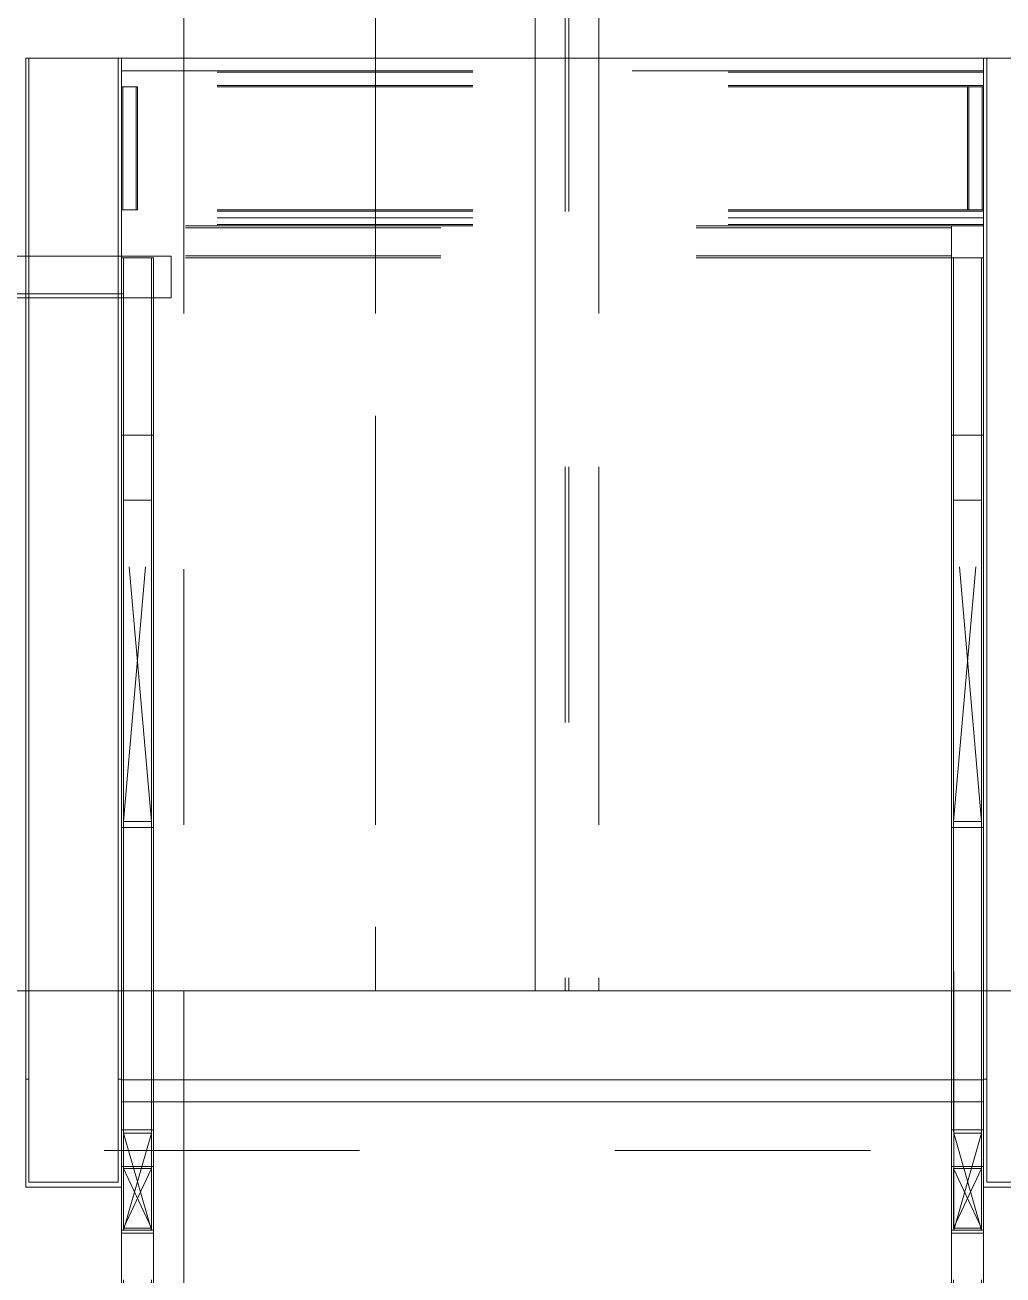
# Model space of a CAD drawing. Header units: millimetres. Extents: x 652937 to 1670132, y 1473552 to 2851037.
# Drawn here: x 663468.4 to 663469.932, y 1524463.037 to 1524464.994 of the extents above; entities that cross this region are included whole.
import ezdxf

# ---------------------------------------------------------------- set-up
doc = ezdxf.new("R2010")
doc.units = ezdxf.units.MM
doc.linetypes.add('XKITLINE00', pattern=[0])
doc.linetypes.add('XKITLINE02', pattern=[4, 2, -2])
doc.layers.add('Part', color=7, linetype='Continuous', lineweight=0)
doc.layers.add('S-GRID', color=7, linetype='Continuous', lineweight=9)

# ---------------------------------------------------------------- blocks, each defined once
blk = doc.blocks.new('*A767423')
at = {"layer": 'S-GRID', "color": 7, "linetype": 'XKITLINE00', "lineweight": 0}
for p, q in [((431.154674, 142.486798), (439.092174, 142.486798)), ((440.679674, 142.486798), (442.267174, 142.486798)), ((443.854674, 142.486798), (451.792174, 142.486798))]:
    blk.add_line(p, q, dxfattribs=at)
blk = doc.blocks.new('*A768424')
at = {"layer": 'Part', "color": 7, "linetype": 'XKITLINE02', "lineweight": 0}
for p, q in [((394.581482, 142.486798), (475.601482, 142.486798)), ((394.581399, 141.236798), (475.601482, 141.236798))]:
    blk.add_line(p, q, dxfattribs=at)
blk = doc.blocks.new('*A769425')
at = {"layer": 'Part', "color": 7, "linetype": 'XKITLINE00', "lineweight": 0}
for p, q in [((395.331558, 142.486798), (437.967743, 142.486798)), ((439.206188, 141.618574), (439.206188, 137.611803))]:
    blk.add_line(p, q, dxfattribs=at)
at = {"layer": 'Part', "color": 7, "linetype": 'XKITLINE02', "lineweight": 0}
for p, q in [((437.967743, 142.486798), (439.206188, 142.486798)), ((439.206097, 133.736798), (439.206097, 142.486798)), ((439.206097, 142.486798), (439.206188, 142.486798)), ((439.206188, 142.486798), (439.206188, 141.618574))]:
    blk.add_line(p, q, dxfattribs=at)
blk = doc.blocks.new('*A785441')
at = {"layer": 'Part', "color": 7, "linetype": 'XKITLINE02', "lineweight": 0}
for p, q in [((445.467669, 149.561797), (445.342661, 149.561797)), ((445.342661, 148.599297), (445.342661, 149.561797)), ((445.342669, 148.599297), (445.342669, 149.561797)), ((445.352662, 148.599297), (445.352662, 149.561797)), ((445.352668, 148.599297), (445.352668, 149.561797)), ((445.457662, 148.599297), (445.457662, 149.561797)), ((445.457668, 149.561797), (445.457668, 148.599297)), ((445.467661, 148.599297), (445.467661, 149.561797)), ((445.467669, 149.561797), (445.467669, 148.599297)), ((445.467669, 148.599297), (445.342661, 148.599297))]:
    blk.add_line(p, q, dxfattribs=at)
blk = doc.blocks.new('*A786442')
at = {"layer": 'Part', "color": 7, "linetype": 'XKITLINE02', "lineweight": 0}
for p, q in [((445.467669, 149.686797), (438.717661, 149.686797)), ((438.717661, 149.561797), (438.717661, 149.686797)), ((445.467668, 149.676797), (438.717662, 149.676797)), ((438.717662, 149.571797), (438.717662, 149.676797)), ((438.717668, 149.676797), (438.717668, 149.571797)), ((438.717669, 149.561797), (438.717669, 149.686797)), ((445.467661, 149.686797), (445.467669, 149.686797)), ((445.467661, 149.561797), (445.467661, 149.686797)), ((445.467662, 149.676797), (445.467662, 149.571797)), ((445.467668, 149.676797), (445.467662, 149.676797)), ((445.467668, 149.571797), (445.467668, 149.676797)), ((445.467669, 149.686797), (445.467669, 149.561797)), ((445.467669, 149.561797), (438.717661, 149.561797)), ((445.467668, 149.571797), (438.717662, 149.571797)), ((445.467669, 149.561797), (445.467661, 149.561797)), ((445.467662, 149.571797), (445.467668, 149.571797))]:
    blk.add_line(p, q, dxfattribs=at)
blk = doc.blocks.new('*A787443')
at = {"layer": 'Part', "color": 7, "linetype": 'XKITLINE02', "lineweight": 0}
for p, q in [((438.842669, 149.561797), (438.717661, 149.561797)), ((438.717661, 148.599297), (438.717661, 149.561797)), ((438.717669, 148.599297), (438.717669, 149.561797)), ((438.727662, 148.599297), (438.727662, 149.561797)), ((438.727668, 148.599297), (438.727668, 149.561797)), ((438.832662, 148.599297), (438.832662, 149.561797)), ((438.832668, 149.561797), (438.832668, 148.599297)), ((438.842661, 148.599297), (438.842661, 149.561797)), ((438.842669, 149.561797), (438.842669, 148.599297)), ((438.842669, 148.599297), (438.717661, 148.599297))]:
    blk.add_line(p, q, dxfattribs=at)
blk = doc.blocks.new('*A793449')
at = {"layer": 'Part', "color": 7, "linetype": 'XKITLINE02', "lineweight": 0}
for p, q in [((441.956187, 142.486798), (441.956187, 174.586798)), ((441.956189, 142.486798), (441.956189, 174.586798)), ((441.956215, 174.586798), (441.956215, 142.486798)), ((442.191189, 174.586798), (442.191189, 142.486798)), ((442.191215, 174.586798), (442.191215, 142.486798)), ((442.221189, 174.586798), (442.221189, 142.486798)), ((442.221215, 174.586798), (442.221215, 142.486798)), ((442.456187, 174.586798), (442.456187, 142.486798)), ((442.456189, 174.586798), (442.456189, 142.486798)), ((442.456215, 174.586798), (442.456215, 142.486798)), ((441.956217, 149.786797), (441.956217, 142.486798)), ((442.456217, 149.786797), (442.456217, 142.486798)), ((442.456217, 142.486798), (441.956187, 142.486798))]:
    blk.add_line(p, q, dxfattribs=at)
at = {"layer": 'Part', "color": 7, "linetype": 'XKITLINE00', "lineweight": 0}
for p, q in [((441.956217, 155.411798), (441.956217, 149.786797)), ((442.456217, 155.411798), (442.456217, 149.786797))]:
    blk.add_line(p, q, dxfattribs=at)
blk = doc.blocks.new('*A801457')
at = {"layer": 'Part', "color": 7, "linetype": 'XKITLINE00', "lineweight": 0}
for p, q in [((439.206097, 158.986798), (439.206097, 149.786797)), ((439.206188, 158.986798), (439.206188, 149.786797)), ((440.706188, 158.986798), (440.706188, 149.786797))]:
    blk.add_line(p, q, dxfattribs=at)
at = {"layer": 'Part', "color": 7, "linetype": 'XKITLINE02', "lineweight": 0}
for p, q in [((440.706097, 158.986798), (440.706097, 142.486798)), ((439.206097, 149.786797), (439.206097, 142.486798)), ((439.206188, 149.786797), (439.206188, 142.486798)), ((440.706188, 149.786797), (440.706188, 142.486798)), ((440.706188, 142.486798), (439.206097, 142.486798))]:
    blk.add_line(p, q, dxfattribs=at)
blk = doc.blocks.new('*A889544')
at = {"layer": 'Part', "color": 7, "linetype": 'XKITLINE02', "lineweight": 0}
for p, q in [((475.101557, 142.486798), (439.206097, 142.486798)), ((439.206097, 142.486798), (439.206097, 133.736798)), ((439.206188, 142.486798), (439.206188, 141.618574))]:
    blk.add_line(p, q, dxfattribs=at)
at = {"layer": 'Part', "color": 7, "linetype": 'XKITLINE00', "lineweight": 0}
blk.add_line((439.206188, 141.618574), (439.206188, 137.611803), dxfattribs=at)
blk = doc.blocks.new('*A941596')
at = {"layer": 'Part', "color": 7, "linetype": 'XKITLINE00', "lineweight": 0}
for p, q in [((437.967645, 149.786797), (437.967675, 149.786797)), ((437.967675, 149.786797), (438.717675, 149.786797)), ((437.967675, 146.83679), (437.967675, 149.786797)), ((437.992675, 146.83679), (437.992675, 149.786797)), ((438.692675, 146.83679), (438.692675, 149.786797)), ((438.717675, 146.83679), (438.717675, 149.786797)), ((437.967676, 146.271676), (437.967675, 146.83679)), ((437.992675, 146.83679), (437.992676, 146.271676)), ((438.692676, 146.271676), (438.692675, 146.83679)), ((437.967679, 145.708792), (437.967676, 146.271676)), ((437.992676, 146.271676), (437.992679, 145.708792)), ((438.692679, 145.708792), (438.692676, 146.271676)), ((438.717676, 146.259713), (438.717677, 146.068234)), ((437.967685, 145.15036), (437.967679, 145.708792)), ((437.992679, 145.708792), (437.992685, 145.15036)), ((438.692685, 145.15036), (438.692679, 145.708792)), ((438.71768, 145.685025), (438.717682, 145.45728)), ((437.967692, 144.598583), (437.967685, 145.15036)), ((437.992685, 145.15036), (437.992692, 144.598583)), ((438.692692, 144.598583), (438.692685, 145.15036)), ((438.717685, 145.115096), (438.717688, 144.874256)), ((437.967702, 144.05564), (437.967692, 144.598583)), ((437.992692, 144.598583), (437.992702, 144.05564)), ((438.692702, 144.05564), (438.692692, 144.598583)), ((438.717693, 144.552265), (438.717697, 144.306798)), ((437.967713, 143.523673), (437.967702, 144.05564)), ((437.992702, 144.05564), (437.992713, 143.523673)), ((438.692713, 143.523673), (438.692702, 144.05564)), ((438.717703, 143.998843), (438.717708, 143.753196)), ((437.967727, 143.004781), (437.967713, 143.523673)), ((437.992713, 143.523673), (437.992727, 143.004781)), ((438.692727, 143.004781), (438.692713, 143.523673)), ((438.717715, 143.457103), (438.717721, 143.21416)), ((437.967742, 142.501012), (437.967727, 143.004781)), ((437.992727, 143.004781), (437.992742, 142.501012)), ((438.692742, 142.501012), (438.692727, 143.004781)), ((438.717729, 142.929268), (438.717737, 142.691168)), ((437.96776, 142.014355), (437.967742, 142.501012)), ((437.992742, 142.501012), (437.99276, 142.014355)), ((438.69276, 142.014355), (438.692742, 142.501012)), ((438.717745, 142.417504), (438.717754, 142.185976)), ((437.967769, 141.795157), (437.96776, 142.014355)), ((437.99276, 142.014355), (437.992769, 141.795155)), ((438.692769, 141.795092), (438.69276, 142.014355)), ((438.717764, 141.923913), (438.717769, 141.79509)), ((437.967769, 141.795157), (437.967769, 140.949005)), ((437.992769, 141.795155), (437.967769, 141.795157)), ((437.992769, 140.989772), (437.992769, 141.795155)), ((438.692769, 140.989717), (438.692769, 141.795092)), ((438.717769, 141.79509), (438.692769, 141.795092)), ((438.717769, 140.948946), (438.717769, 141.79509)), ((437.992769, 140.989772), (438.692769, 140.989717)), ((437.967769, 140.949005), (438.717769, 140.948946))]:
    blk.add_line(p, q, dxfattribs=at)
at = {"layer": 'Part', "color": 7, "linetype": 'XKITLINE02', "lineweight": 0}
for p, q in [((437.967645, 146.836789), (437.967645, 149.786797)), ((437.967675, 149.786797), (437.967645, 149.786797)), ((437.992646, 146.836789), (437.992646, 149.786797)), ((438.692646, 146.836789), (438.692646, 149.786797)), ((438.717645, 149.786797), (438.717645, 146.836789)), ((437.967645, 146.836789), (437.967646, 146.240279)), ((437.992647, 146.271676), (437.992646, 146.836789)), ((438.692646, 146.836789), (438.692647, 146.241849)), ((438.717646, 146.240279), (438.717645, 146.836789)), ((438.717675, 146.83679), (438.717676, 146.259713)), ((437.967646, 146.240279), (437.967649, 145.646124)), ((437.99265, 145.708792), (437.992647, 146.271676)), ((438.692647, 146.241849), (438.692651, 145.649258)), ((438.717649, 145.646124), (438.717646, 146.240279)), ((438.717677, 146.068234), (438.71768, 145.685025)), ((437.992656, 145.15036), (437.99265, 145.708792)), ((437.967649, 145.646124), (437.967655, 145.056668)), ((438.692651, 145.649258), (438.692656, 145.061353)), ((438.717655, 145.056668), (438.717649, 145.646124)), ((438.717682, 145.45728), (438.717685, 145.115096)), ((437.992663, 144.598583), (437.992656, 145.15036)), ((437.967655, 145.056668), (437.967663, 144.474237)), ((438.692656, 145.061353), (438.692664, 144.480455)), ((438.717663, 144.474237), (438.717655, 145.056668)), ((438.717688, 144.874256), (438.717693, 144.552265)), ((437.992674, 143.908856), (437.992663, 144.598583)), ((437.967663, 144.474237), (437.967673, 143.901131)), ((438.692664, 144.480455), (438.692674, 143.908856)), ((438.717673, 143.901131), (438.717663, 144.474237)), ((438.717697, 144.306798), (438.717703, 143.998843)), ((437.967673, 143.901131), (437.967685, 143.33961)), ((437.992687, 143.348813), (437.992674, 143.908856)), ((438.692674, 143.908856), (438.692687, 143.348813)), ((438.717685, 143.33961), (438.717673, 143.901131)), ((438.717708, 143.753196), (438.717715, 143.457103)), ((437.967685, 143.33961), (437.967699, 142.791891)), ((437.992701, 142.802535), (437.992687, 143.348813)), ((438.692687, 143.348813), (438.692701, 142.802535)), ((438.717699, 142.791891), (438.717685, 143.33961)), ((438.717721, 143.21416), (438.717729, 142.929268)), ((437.967699, 142.791891), (437.967716, 142.260135)), ((437.992717, 142.272179), (437.992701, 142.802535)), ((438.692701, 142.802535), (438.692717, 142.272179)), ((438.717716, 142.260135), (438.717699, 142.791891)), ((438.717737, 142.691168), (438.717745, 142.417504)), ((437.992736, 141.759837), (437.992717, 142.272179)), ((438.692717, 142.272179), (438.692736, 141.759837)), ((437.967716, 142.260135), (437.967734, 141.746441)), ((438.717731, 141.83667), (438.717716, 142.260135)), ((438.717754, 142.185976), (438.717764, 141.923913)), ((438.717755, 141.252837), (438.717731, 141.83667)), ((437.967734, 141.746441), (437.967755, 141.252837)), ((437.992756, 141.267531), (437.992736, 141.759837)), ((438.692736, 141.759837), (438.692756, 141.267531)), ((437.967755, 141.252837), (437.967769, 140.949005)), ((437.992769, 140.989772), (437.992756, 141.267531)), ((438.692756, 141.267531), (438.692769, 140.989717)), ((438.717769, 140.948946), (438.717755, 141.252837))]:
    blk.add_line(p, q, dxfattribs=at)
blk = doc.blocks.new('*A942597')
at = {"layer": 'Part', "color": 7, "linetype": 'XKITLINE00', "lineweight": 0}
for p, q in [((445.467645, 149.786797), (445.467675, 149.786797)), ((445.467675, 149.786797), (446.217675, 149.786797)), ((445.467675, 146.83679), (445.467675, 149.786797)), ((445.492675, 146.83679), (445.492675, 149.786797)), ((446.192675, 146.83679), (446.192675, 149.786797)), ((446.217675, 146.83679), (446.217675, 149.786797)), ((445.492675, 146.83679), (445.492676, 146.271676)), ((446.192676, 146.271676), (446.192675, 146.83679)), ((445.467676, 146.259713), (445.467677, 146.068234)), ((445.492676, 146.271676), (445.492679, 145.708792)), ((446.192679, 145.708792), (446.192676, 146.271676)), ((446.217676, 146.259713), (446.217677, 146.068234)), ((445.492679, 145.708792), (445.492685, 145.15036)), ((446.192685, 145.15036), (446.192679, 145.708792)), ((445.46768, 145.685025), (445.467682, 145.45728)), ((446.217679, 145.685025), (446.217682, 145.45728)), ((445.467685, 145.115096), (445.467688, 144.874256)), ((445.492685, 145.15036), (445.492692, 144.598583)), ((446.192692, 144.598583), (446.192685, 145.15036)), ((446.217685, 145.115096), (446.217688, 144.874256)), ((445.467693, 144.552265), (445.467697, 144.306798)), ((445.492692, 144.598583), (445.492702, 144.05564)), ((446.192702, 144.05564), (446.192692, 144.598583)), ((446.217693, 144.552265), (446.217697, 144.306798)), ((445.492702, 144.05564), (445.492713, 143.523673)), ((446.192713, 143.523673), (446.192702, 144.05564)), ((445.467703, 143.998843), (445.467708, 143.753196)), ((446.217703, 143.998843), (446.217708, 143.753196)), ((445.467715, 143.457103), (445.467721, 143.21416)), ((445.492713, 143.523673), (445.492727, 143.004781)), ((446.192727, 143.004781), (446.192713, 143.523673)), ((446.217715, 143.457103), (446.217721, 143.21416)), ((445.492727, 143.004781), (445.492742, 142.501012)), ((446.192742, 142.501012), (446.192727, 143.004781)), ((445.467729, 142.929268), (445.467737, 142.691168)), ((446.217729, 142.929268), (446.217737, 142.691168)), ((445.492742, 142.501012), (445.49276, 142.014355)), ((446.19276, 142.014355), (446.192742, 142.501012)), ((445.467745, 142.417504), (445.467754, 142.185976)), ((446.217745, 142.417504), (446.217754, 142.185976)), ((445.49276, 142.014355), (445.492769, 141.794486)), ((446.192769, 141.794424), (446.19276, 142.014355)), ((445.467764, 141.923913), (445.467769, 141.794489)), ((446.217764, 141.923913), (446.217769, 141.794422)), ((445.467769, 141.794489), (445.467769, 140.948419)), ((445.492769, 141.794486), (445.467769, 141.794489)), ((445.492769, 140.989186), (445.492769, 141.794486)), ((446.192769, 140.989132), (446.192769, 141.794424)), ((446.217769, 141.794422), (446.192769, 141.794424)), ((446.217769, 140.948361), (446.217769, 141.794422)), ((445.492769, 140.989186), (446.192769, 140.989132)), ((445.467769, 140.948419), (446.217769, 140.948361))]:
    blk.add_line(p, q, dxfattribs=at)
at = {"layer": 'Part', "color": 7, "linetype": 'XKITLINE02', "lineweight": 0}
for p, q in [((445.467645, 149.786797), (445.467645, 146.836789)), ((445.467675, 149.786797), (445.467645, 149.786797)), ((445.492646, 146.836789), (445.492646, 149.786797)), ((446.192646, 146.836789), (446.192646, 149.786797)), ((446.217645, 149.786797), (446.217645, 146.836789)), ((445.467645, 146.836789), (445.467646, 146.240279)), ((445.467676, 146.271676), (445.467675, 146.83679)), ((445.492647, 146.271676), (445.492646, 146.836789)), ((446.192646, 146.836789), (446.192647, 146.241849)), ((446.217646, 146.240279), (446.217645, 146.836789)), ((446.217675, 146.83679), (446.217676, 146.259713)), ((445.467646, 146.240279), (445.467649, 145.646124)), ((445.467676, 146.271676), (445.467676, 146.259713)), ((445.49265, 145.708792), (445.492647, 146.271676)), ((446.192647, 146.241849), (446.192651, 145.649258)), ((446.217649, 145.646124), (446.217646, 146.240279)), ((445.467677, 146.068234), (445.467679, 145.708792)), ((446.217677, 146.068234), (446.217679, 145.685025)), ((445.467679, 145.708792), (445.46768, 145.685025)), ((445.492656, 145.15036), (445.49265, 145.708792)), ((445.467649, 145.646124), (445.467655, 145.056668)), ((446.192651, 145.649258), (446.192656, 145.061353)), ((446.217655, 145.056668), (446.217649, 145.646124)), ((445.467682, 145.45728), (445.467685, 145.15036)), ((446.217682, 145.45728), (446.217685, 145.115096)), ((445.467685, 145.15036), (445.467685, 145.115096)), ((445.492663, 144.598583), (445.492656, 145.15036)), ((445.467655, 145.056668), (445.467663, 144.474237)), ((446.192656, 145.061353), (446.192664, 144.480455)), ((446.217663, 144.474237), (446.217655, 145.056668)), ((445.467688, 144.874256), (445.467692, 144.598583)), ((446.217688, 144.874256), (446.217693, 144.552265)), ((445.467692, 144.598583), (445.467693, 144.552265)), ((445.492674, 143.908856), (445.492663, 144.598583)), ((445.467663, 144.474237), (445.467673, 143.901131)), ((446.192664, 144.480455), (446.192674, 143.908856)), ((446.217673, 143.901131), (446.217663, 144.474237)), ((445.467697, 144.306798), (445.467702, 144.05564)), ((446.217697, 144.306798), (446.217703, 143.998843)), ((445.467702, 144.05564), (445.467703, 143.998843)), ((445.467673, 143.901131), (445.467685, 143.33961)), ((445.492687, 143.348813), (445.492674, 143.908856)), ((446.192674, 143.908856), (446.192687, 143.348813)), ((446.217685, 143.33961), (446.217673, 143.901131)), ((445.467708, 143.753196), (445.467713, 143.523673)), ((446.217708, 143.753196), (446.217715, 143.457103)), ((445.467713, 143.523673), (445.467715, 143.457103)), ((445.467685, 143.33961), (445.467699, 142.791891)), ((445.492701, 142.802535), (445.492687, 143.348813)), ((446.192687, 143.348813), (446.192701, 142.802535)), ((446.217699, 142.791891), (446.217685, 143.33961)), ((445.467721, 143.21416), (445.467727, 143.004781)), ((446.217721, 143.21416), (446.217729, 142.929268)), ((445.467727, 143.004781), (445.467729, 142.929268)), ((445.467699, 142.791891), (445.467716, 142.260135)), ((445.492717, 142.272179), (445.492701, 142.802535)), ((446.192701, 142.802535), (446.192717, 142.272179)), ((446.217716, 142.260135), (446.217699, 142.791891)), ((445.467737, 142.691168), (445.467742, 142.501012)), ((446.217737, 142.691168), (446.217745, 142.417504)), ((445.467742, 142.501012), (445.467745, 142.417504)), ((445.492736, 141.759837), (445.492717, 142.272179)), ((446.192717, 142.272179), (446.192736, 141.759837)), ((445.467716, 142.260135), (445.467734, 141.746441)), ((445.467754, 142.185976), (445.46776, 142.014355)), ((446.217731, 141.83667), (446.217716, 142.260135)), ((446.217754, 142.185976), (446.217764, 141.923913)), ((445.46776, 142.014355), (445.467764, 141.923913)), ((446.217755, 141.252837), (446.217731, 141.83667)), ((445.467734, 141.746441), (445.467755, 141.252837)), ((445.492756, 141.267531), (445.492736, 141.759837)), ((446.192736, 141.759837), (446.192756, 141.267531)), ((445.467755, 141.252837), (445.467769, 140.948419)), ((445.492769, 140.989186), (445.492756, 141.267531)), ((446.192756, 141.267531), (446.192769, 140.989132)), ((446.217769, 140.948361), (446.217755, 141.252837))]:
    blk.add_line(p, q, dxfattribs=at)
blk = doc.blocks.new('*A943598')
at = {"layer": 'Part', "color": 7, "linetype": 'XKITLINE00', "lineweight": 0}
for p, q in [((445.467675, 149.786797), (438.717652, 149.786797)), ((438.717675, 146.836809), (438.717675, 149.786797)), ((445.467652, 149.786797), (445.467675, 149.786797)), ((445.467675, 149.786797), (445.467675, 146.836809)), ((438.717676, 146.259713), (438.717675, 146.836809)), ((445.467675, 146.836809), (445.467676, 146.259713)), ((438.717677, 146.068234), (438.71768, 145.685025)), ((445.467677, 146.068234), (445.46768, 145.685025)), ((438.717682, 145.45728), (438.717685, 145.115096)), ((445.467682, 145.45728), (445.467685, 145.115096)), ((438.717688, 144.874256), (438.717693, 144.552265)), ((445.467688, 144.874256), (445.467693, 144.552265)), ((438.717697, 144.306798), (438.717703, 143.998843)), ((445.467697, 144.306798), (445.467703, 143.998843)), ((438.717708, 143.753196), (438.717715, 143.457103)), ((445.467708, 143.753196), (445.467715, 143.457103)), ((438.717721, 143.21416), (438.717729, 142.929268)), ((445.467721, 143.21416), (445.467729, 142.929268)), ((438.717737, 142.691168), (438.717745, 142.417504)), ((445.467737, 142.691168), (445.467745, 142.417504)), ((438.717754, 142.185976), (438.717764, 141.923913)), ((445.467754, 142.185976), (445.467764, 141.923913)), ((438.717769, 141.790204), (445.467769, 141.789633)), ((438.717769, 141.618616), (438.717769, 141.790204)), ((445.467769, 141.618045), (445.467769, 141.789633)), ((445.467769, 141.618045), (438.717769, 141.618616))]:
    blk.add_line(p, q, dxfattribs=at)
at = {"layer": 'Part', "color": 7, "linetype": 'XKITLINE02', "lineweight": 0}
for p, q in [((438.717652, 148.536797), (438.717652, 149.786797)), ((445.467652, 148.536797), (445.467652, 149.786797)), ((438.717658, 148.536797), (438.717658, 149.686797)), ((438.717658, 149.686797), (438.717669, 149.686797)), ((438.717658, 149.686797), (445.467669, 149.686797)), ((438.717669, 149.686797), (438.717669, 146.83681)), ((445.467658, 148.536797), (445.467658, 149.686797)), ((445.467669, 149.686797), (445.467669, 146.83681)), ((445.467658, 148.536797), (438.717652, 148.536797)), ((445.467652, 148.536797), (445.467658, 148.536797)), ((438.717669, 146.83681), (438.71767, 146.24164)), ((445.46767, 146.271676), (445.467669, 146.83681)), ((438.71767, 146.24164), (438.717674, 145.649019)), ((438.717676, 146.259713), (438.717677, 146.068234)), ((445.467673, 145.708792), (445.46767, 146.271676)), ((445.467676, 146.259713), (445.467676, 146.24818)), ((445.467676, 146.24818), (445.467677, 146.068234)), ((445.467679, 145.15036), (445.467673, 145.708792)), ((438.717674, 145.649019), (438.71768, 145.061485)), ((438.71768, 145.685025), (438.717682, 145.45728)), ((445.46768, 145.685025), (445.46768, 145.662072)), ((445.46768, 145.662072), (445.467682, 145.45728)), ((438.717685, 145.115096), (438.717688, 144.874256)), ((445.467686, 144.598583), (445.467679, 145.15036)), ((445.467685, 145.115096), (445.467685, 145.080994)), ((438.71768, 145.061485), (438.717688, 144.481553)), ((445.467685, 145.080994), (445.467688, 144.874256)), ((438.717693, 144.552265), (438.717697, 144.306798)), ((445.467698, 143.911706), (445.467686, 144.598583)), ((445.467693, 144.552265), (445.467694, 144.507434)), ((438.717688, 144.481553), (438.717698, 143.911706)), ((445.467694, 144.507434), (445.467697, 144.306798)), ((438.717703, 143.998843), (438.717708, 143.753196)), ((445.467703, 143.998843), (445.467704, 143.94385)), ((445.467704, 143.94385), (445.467708, 143.753196)), ((438.717698, 143.911706), (438.717711, 143.354385)), ((445.467711, 143.354385), (445.467698, 143.911706)), ((438.717715, 143.457103), (438.717721, 143.21416)), ((445.467715, 143.457103), (445.467716, 143.392653)), ((438.717711, 143.354385), (438.717726, 142.811976)), ((445.467726, 142.811976), (445.467711, 143.354385)), ((445.467716, 143.392653), (445.467721, 143.21416)), ((438.717729, 142.929268), (438.717737, 142.691168)), ((445.467729, 142.929268), (445.467731, 142.856205)), ((445.467731, 142.856205), (445.467737, 142.691168)), ((438.717726, 142.811976), (438.717743, 142.286802)), ((445.467743, 142.286802), (445.467726, 142.811976)), ((438.717745, 142.417504), (438.717754, 142.185976)), ((445.467745, 142.417504), (445.467748, 142.336802)), ((438.717743, 142.286802), (438.717762, 141.781113)), ((445.467762, 141.781113), (445.467743, 142.286802)), ((445.467748, 142.336802), (445.467754, 142.185976)), ((438.717764, 141.923913), (438.717767, 141.83667)), ((445.467764, 141.923913), (445.467769, 141.794489)), ((438.717762, 141.781113), (438.717769, 141.618616)), ((438.717769, 141.79509), (438.717767, 141.83667)), ((438.717769, 141.79509), (438.717769, 141.790204)), ((445.467769, 141.618045), (445.467762, 141.781113)), ((445.467769, 141.794489), (445.467769, 141.789633))]:
    blk.add_line(p, q, dxfattribs=at)
blk = doc.blocks.new('*A953608')
at = {"layer": 'Part', "color": 7, "linetype": 'XKITLINE02', "lineweight": 0}
for p, q in [((445.467661, 146.836801), (445.217661, 146.836801)), ((445.217661, 146.836801), (445.217661, 143.76488)), ((445.217662, 146.257558), (445.217661, 146.836801)), ((445.467661, 146.836801), (445.467661, 143.76488)), ((445.467661, 146.836801), (445.467663, 146.24818)), ((445.233661, 143.812091), (445.451661, 146.327673)), ((445.451661, 143.812091), (445.233661, 146.327673)), ((445.233661, 146.327673), (445.233661, 143.812091)), ((445.233661, 146.327673), (445.451661, 146.327673)), ((445.451661, 146.327673), (445.451661, 143.812091)), ((445.217666, 145.680602), (445.217662, 146.257558)), ((445.233661, 146.256554), (445.233665, 145.678597)), ((445.451665, 145.678597), (445.451661, 146.256554)), ((445.467663, 146.24818), (445.467666, 145.662072)), ((445.217671, 145.108209), (445.217666, 145.680602)), ((445.233665, 145.678597), (445.23367, 145.105211)), ((445.45167, 145.105211), (445.451665, 145.678597)), ((445.467666, 145.662072), (445.467672, 145.080994)), ((445.217679, 144.542637), (445.217671, 145.108209)), ((445.23367, 145.105211), (445.233678, 144.538658)), ((445.451678, 144.538658), (445.45167, 145.105211)), ((445.467672, 145.080994), (445.46768, 144.507434)), ((445.217689, 143.98612), (445.217679, 144.542637)), ((445.233678, 144.538658), (445.233688, 143.981175)), ((445.451688, 143.981175), (445.451678, 144.538658)), ((445.46768, 144.507434), (445.46769, 143.94385)), ((445.217701, 143.440853), (445.217689, 143.98612)), ((445.233688, 143.981175), (445.2337, 143.434963)), ((445.4517, 143.434963), (445.451688, 143.981175)), ((445.46769, 143.94385), (445.467702, 143.392653)), ((445.217661, 143.76488), (445.467661, 143.76488)), ((445.217661, 143.76488), (445.217672, 143.25679)), ((445.233661, 143.812091), (445.451661, 143.812091)), ((445.233673, 143.26268), (445.233661, 143.812091)), ((445.451661, 143.812091), (445.451673, 143.26268)), ((445.467672, 143.25679), (445.467661, 143.76488)), ((445.217715, 142.908988), (445.217701, 143.440853)), ((445.2337, 143.434963), (445.233714, 142.902175)), ((445.451714, 142.902175), (445.4517, 143.434963)), ((445.467702, 143.392653), (445.467716, 142.856205)), ((445.217672, 143.25679), (445.217687, 142.696098)), ((445.233688, 142.702911), (445.233673, 143.26268)), ((445.451673, 143.26268), (445.451688, 142.702911)), ((445.467687, 142.696098), (445.467672, 143.25679)), ((445.21773, 142.392624), (445.217715, 142.908988)), ((445.233714, 142.902175), (445.23373, 142.384916)), ((445.45173, 142.384916), (445.451714, 142.902175)), ((445.467716, 142.856205), (445.467732, 142.336802)), ((445.217687, 142.696098), (445.217704, 142.151747)), ((445.233705, 142.159455), (445.233688, 142.702911)), ((445.451688, 142.702911), (445.451705, 142.159455)), ((445.467704, 142.151747), (445.467687, 142.696098)), ((445.217748, 141.8938), (445.21773, 142.392624)), ((445.23373, 142.384916), (445.23375, 141.83667)), ((445.451748, 141.885227), (445.45173, 142.384916)), ((445.467732, 142.336802), (445.467751, 141.83667)), ((445.217704, 142.151747), (445.217723, 141.625886)), ((445.233724, 141.63446), (445.233705, 142.159455)), ((445.451705, 142.159455), (445.451724, 141.63446)), ((445.467723, 141.625886), (445.467704, 142.151747)), ((445.217748, 141.8938), (445.21776, 141.618066)), ((445.451767, 141.414483), (445.451748, 141.885227)), ((445.23375, 141.83667), (445.233769, 141.370821)), ((445.467751, 141.83667), (445.467769, 141.396895)), ((445.217723, 141.625886), (445.217744, 141.12059)), ((445.233744, 141.129995), (445.233724, 141.63446)), ((445.451724, 141.63446), (445.451744, 141.129995)), ((445.467744, 141.12059), (445.467723, 141.625886)), ((445.451769, 141.370804), (445.451767, 141.414483)), ((445.217744, 141.12059), (445.217769, 140.5883)), ((445.233767, 140.648053), (445.233744, 141.129995)), ((445.451744, 141.129995), (445.451769, 140.612466)), ((445.467766, 140.637854), (445.467744, 141.12059)), ((445.233769, 140.612481), (445.233767, 140.648053)), ((445.467769, 140.588283), (445.467766, 140.637854))]:
    blk.add_line(p, q, dxfattribs=at)
at = {"layer": 'Part', "color": 7, "linetype": 'XKITLINE00', "lineweight": 0}
for p, q in [((445.21776, 141.618066), (445.217768, 141.414483)), ((445.217769, 141.396914), (445.217768, 141.414483)), ((445.217769, 141.396914), (445.217769, 140.5883)), ((445.217769, 141.396914), (445.467769, 141.396895)), ((445.467769, 140.588283), (445.467769, 141.396895)), ((445.451769, 140.612466), (445.233769, 141.370821)), ((445.233769, 141.370821), (445.451769, 141.370804)), ((445.233769, 140.612481), (445.233769, 141.370821)), ((445.233769, 140.612481), (445.451769, 141.370804)), ((445.451769, 141.370804), (445.451769, 140.612466)), ((445.451769, 140.612466), (445.233769, 140.612481)), ((445.217769, 140.5883), (445.467769, 140.588283))]:
    blk.add_line(p, q, dxfattribs=at)
blk = doc.blocks.new('*A954609')
at = {"layer": 'Part', "color": 7, "linetype": 'XKITLINE02', "lineweight": 0}
for p, q in [((445.467661, 148.224297), (445.217631, 148.224297)), ((445.217631, 148.224297), (445.217631, 137.611803)), ((445.217661, 148.224297), (445.217661, 141.618066)), ((445.233632, 137.611803), (445.233632, 148.224297)), ((445.23366, 148.224297), (445.23366, 137.611803)), ((445.451632, 148.224297), (445.451632, 137.611803)), ((445.45166, 148.224297), (445.45166, 137.611803)), ((445.467631, 148.224297), (445.467631, 137.611803)), ((445.467661, 148.224297), (445.467661, 140.588283))]:
    blk.add_line(p, q, dxfattribs=at)
at = {"layer": 'Part', "color": 7, "linetype": 'XKITLINE00', "lineweight": 0}
for p, q in [((445.217661, 141.618066), (445.217661, 137.611803)), ((445.467661, 140.588283), (445.467661, 137.611803))]:
    blk.add_line(p, q, dxfattribs=at)
blk = doc.blocks.new('*A956611')
at = {"layer": 'Part', "color": 7, "linetype": 'XKITLINE02', "lineweight": 0}
for p, q in [((438.967661, 146.836801), (438.717661, 146.836801)), ((438.717661, 146.836801), (438.717661, 143.76488)), ((438.717662, 146.257558), (438.717661, 146.836801)), ((438.967661, 146.836801), (438.967661, 143.76488)), ((438.967661, 146.836801), (438.967663, 146.24818)), ((438.733661, 143.812091), (438.951661, 146.327673)), ((438.951661, 143.812091), (438.733661, 146.327673)), ((438.733661, 146.327673), (438.733661, 143.812091)), ((438.733661, 146.327673), (438.951661, 146.327673)), ((438.951661, 146.327673), (438.951661, 143.812091)), ((438.717666, 145.680602), (438.717662, 146.257558)), ((438.733662, 146.24818), (438.733665, 145.662072)), ((438.951665, 145.678597), (438.951662, 146.24818)), ((438.967663, 146.24818), (438.967666, 145.662072)), ((438.717671, 145.108209), (438.717666, 145.680602)), ((438.733665, 145.662072), (438.733671, 145.080994)), ((438.95167, 145.105211), (438.951665, 145.678597)), ((438.967666, 145.662072), (438.967672, 145.080994)), ((438.717679, 144.542637), (438.717671, 145.108209)), ((438.951678, 144.538658), (438.95167, 145.105211)), ((438.733671, 145.080994), (438.733679, 144.507434)), ((438.967672, 145.080994), (438.96768, 144.507434)), ((438.717689, 143.98612), (438.717679, 144.542637)), ((438.951688, 143.981175), (438.951678, 144.538658)), ((438.733679, 144.507434), (438.733689, 143.94385)), ((438.96768, 144.507434), (438.96769, 143.94385)), ((438.717701, 143.440853), (438.717689, 143.98612)), ((438.733689, 143.94385), (438.733701, 143.392653)), ((438.9517, 143.434963), (438.951688, 143.981175)), ((438.96769, 143.94385), (438.967702, 143.392653)), ((438.717661, 143.76488), (438.967661, 143.76488)), ((438.717661, 143.76488), (438.717672, 143.25679)), ((438.733661, 143.812091), (438.951661, 143.812091)), ((438.733673, 143.26268), (438.733661, 143.812091)), ((438.951661, 143.812091), (438.951673, 143.26268)), ((438.967672, 143.25679), (438.967661, 143.76488)), ((438.717715, 142.908988), (438.717701, 143.440853)), ((438.733701, 143.392653), (438.733715, 142.856205)), ((438.951714, 142.902175), (438.9517, 143.434963)), ((438.967702, 143.392653), (438.967716, 142.856205)), ((438.717672, 143.25679), (438.717687, 142.696098)), ((438.733688, 142.702911), (438.733673, 143.26268)), ((438.951673, 143.26268), (438.951688, 142.702911)), ((438.967687, 142.696098), (438.967672, 143.25679)), ((438.71773, 142.392624), (438.717715, 142.908988)), ((438.733715, 142.856205), (438.733731, 142.336802)), ((438.95173, 142.384916), (438.951714, 142.902175)), ((438.967716, 142.856205), (438.967732, 142.336802)), ((438.717687, 142.696098), (438.717704, 142.151747)), ((438.733705, 142.159455), (438.733688, 142.702911)), ((438.951688, 142.702911), (438.951705, 142.159455)), ((438.967704, 142.151747), (438.967687, 142.696098)), ((438.717748, 141.8938), (438.71773, 142.392624)), ((438.951748, 141.885227), (438.95173, 142.384916)), ((438.733731, 142.336802), (438.73375, 141.83667)), ((438.967732, 142.336802), (438.967751, 141.83667)), ((438.717704, 142.151747), (438.717723, 141.618616)), ((438.733724, 141.63446), (438.733705, 142.159455)), ((438.951705, 142.159455), (438.951724, 141.618596)), ((438.967723, 141.625886), (438.967704, 142.151747)), ((438.717768, 141.414483), (438.717748, 141.8938)), ((438.951767, 141.405079), (438.951748, 141.885227)), ((438.73375, 141.83667), (438.733769, 141.371328)), ((438.967751, 141.83667), (438.96776, 141.618595)), ((438.717723, 141.618616), (438.717744, 141.12059)), ((438.733744, 141.129995), (438.733724, 141.63446)), ((438.951724, 141.618596), (438.951744, 141.129995)), ((438.967744, 141.12059), (438.967723, 141.625886)), ((438.717769, 141.397422), (438.717768, 141.414483)), ((438.951769, 141.371311), (438.951767, 141.405079)), ((438.717744, 141.12059), (438.717769, 140.588747)), ((438.733767, 140.648053), (438.733744, 141.129995)), ((438.951744, 141.129995), (438.951769, 140.612913)), ((438.967766, 140.637854), (438.967744, 141.12059)), ((438.733769, 140.612928), (438.733767, 140.648053)), ((438.967769, 140.58873), (438.967766, 140.637854))]:
    blk.add_line(p, q, dxfattribs=at)
at = {"layer": 'Part', "color": 7, "linetype": 'XKITLINE00', "lineweight": 0}
for p, q in [((438.96776, 141.618595), (438.967769, 141.397402)), ((438.717769, 141.397422), (438.717769, 140.588747)), ((438.717769, 141.397422), (438.967769, 141.397402)), ((438.967769, 140.58873), (438.967769, 141.397402)), ((438.951769, 140.612913), (438.733769, 141.371328)), ((438.733769, 141.371328), (438.951769, 141.371311)), ((438.733769, 140.612928), (438.733769, 141.371328)), ((438.733769, 140.612928), (438.951769, 141.371311)), ((438.951769, 141.371311), (438.951769, 140.612913)), ((438.951769, 140.612913), (438.733769, 140.612928)), ((438.717769, 140.588747), (438.967769, 140.58873))]:
    blk.add_line(p, q, dxfattribs=at)
blk = doc.blocks.new('*A957612')
at = {"layer": 'Part', "color": 7, "linetype": 'XKITLINE02', "lineweight": 0}
for p, q in [((438.967661, 148.224297), (438.717631, 148.224297)), ((438.717631, 148.224297), (438.717631, 137.611803)), ((438.717661, 148.224297), (438.717661, 140.948946)), ((438.733632, 137.611803), (438.733632, 148.224297)), ((438.73366, 148.224297), (438.73366, 137.611803)), ((438.951632, 148.224297), (438.951632, 137.611803)), ((438.95166, 148.224297), (438.95166, 137.611803)), ((438.967631, 148.224297), (438.967631, 137.611803)), ((438.967661, 148.224297), (438.967661, 140.58873))]:
    blk.add_line(p, q, dxfattribs=at)
at = {"layer": 'Part', "color": 7, "linetype": 'XKITLINE00', "lineweight": 0}
for p, q in [((438.717661, 140.948946), (438.717661, 137.611803)), ((438.967661, 140.58873), (438.967661, 137.611803))]:
    blk.add_line(p, q, dxfattribs=at)
blk = doc.blocks.new('*A970625')
at = {"layer": 'Part', "color": 7, "linetype": 'XKITLINE00', "lineweight": 0}
for q in [(445.217661, 141.111803), (445.217769, 140.611803), (445.217768, 140.611803)]:
    blk.add_line((445.217661, 140.611803), q, dxfattribs=at)
at = {"layer": 'Part', "color": 7, "linetype": 'XKITLINE02', "lineweight": 0}
for p, q in [((445.217661, 141.111803), (445.467744, 141.111803)), ((445.217768, 140.611803), (445.217744, 141.111803)), ((445.451661, 140.627803), (445.233661, 141.095803)), ((445.233661, 140.627803), (445.451661, 141.095803)), ((445.451745, 141.095803), (445.233661, 141.095803)), ((445.233661, 141.095803), (445.233661, 140.627803)), ((445.233745, 141.095803), (445.233767, 140.627803)), ((445.451661, 141.095803), (445.451661, 140.627803)), ((445.451767, 140.627803), (445.451745, 141.095803)), ((445.467661, 140.611803), (445.467661, 141.111803)), ((445.467768, 140.611803), (445.467744, 141.111803)), ((445.467768, 140.611803), (445.217768, 140.611803)), ((445.233661, 140.627803), (445.451767, 140.627803))]:
    blk.add_line(p, q, dxfattribs=at)
blk = doc.blocks.new('*A983638')
at = {"layer": 'Part', "color": 7, "linetype": 'XKITLINE02', "lineweight": 0}
for p, q in [((438.717661, 141.111803), (438.717661, 140.948946)), ((438.967744, 141.111803), (438.717661, 141.111803)), ((438.717768, 140.611803), (438.717744, 141.111803)), ((438.951661, 140.627803), (438.733661, 141.095803)), ((438.733661, 140.627803), (438.951661, 141.095803)), ((438.951745, 141.095803), (438.733661, 141.095803)), ((438.733661, 141.095803), (438.733661, 140.627803)), ((438.733745, 141.095803), (438.733767, 140.627803)), ((438.951661, 141.095803), (438.951661, 140.627803)), ((438.951767, 140.627803), (438.951745, 141.095803)), ((438.967661, 140.611803), (438.967661, 141.111803)), ((438.967768, 140.611803), (438.967744, 141.111803)), ((438.967768, 140.611803), (438.717768, 140.611803)), ((438.733661, 140.627803), (438.951767, 140.627803))]:
    blk.add_line(p, q, dxfattribs=at)
at = {"layer": 'Part', "color": 7, "linetype": 'XKITLINE00', "lineweight": 0}
for p, q in [((438.717661, 140.948946), (438.717661, 140.611803)), ((438.717661, 140.611803), (438.717769, 140.611803)), ((438.717661, 140.611803), (438.717768, 140.611803))]:
    blk.add_line(p, q, dxfattribs=at)
blk = doc.blocks.new('*A998653')
at = {"layer": 'Part', "color": 7, "linetype": 'XKITLINE02', "lineweight": 0}
for p, q in [((445.217661, 148.474297), (438.717631, 148.474297)), ((438.717631, 148.224297), (438.717631, 148.474297)), ((445.21766, 148.458297), (438.717632, 148.458297)), ((438.717632, 148.240297), (438.717632, 148.458297)), ((438.71766, 148.240297), (438.71766, 148.458297)), ((438.717661, 148.224297), (438.717661, 148.474297)), ((445.217631, 148.224297), (445.217631, 148.474297)), ((445.217631, 148.474297), (445.217661, 148.474297)), ((445.21766, 148.458297), (445.217632, 148.458297)), ((445.217632, 148.458297), (445.217632, 148.240297)), ((445.21766, 148.240297), (445.21766, 148.458297)), ((445.217661, 148.474297), (445.217661, 148.224297)), ((445.21766, 148.240297), (438.717632, 148.240297)), ((445.217632, 148.240297), (445.21766, 148.240297)), ((445.217661, 148.224297), (438.717631, 148.224297)), ((445.217661, 148.224297), (445.217631, 148.224297))]:
    blk.add_line(p, q, dxfattribs=at)
blk = doc.blocks.new('*A999654')
at = {"layer": 'Part', "color": 7, "linetype": 'XKITLINE02', "lineweight": 0}
for p, q in [((445.467669, 148.599297), (438.717661, 148.599297)), ((438.717661, 148.474297), (438.717661, 148.599297)), ((445.467668, 148.589297), (438.717662, 148.589297)), ((438.717662, 148.484297), (438.717662, 148.589297)), ((438.717668, 148.589297), (438.717668, 148.484297)), ((438.717669, 148.474297), (438.717669, 148.599297)), ((445.467661, 148.599297), (445.467669, 148.599297)), ((445.467661, 148.474297), (445.467661, 148.599297)), ((445.467662, 148.589297), (445.467662, 148.484297)), ((445.467668, 148.589297), (445.467662, 148.589297)), ((445.467668, 148.484297), (445.467668, 148.589297)), ((445.467669, 148.599297), (445.467669, 148.474297)), ((445.467669, 148.474297), (438.717661, 148.474297)), ((445.467668, 148.484297), (438.717662, 148.484297)), ((445.467669, 148.474297), (445.467661, 148.474297)), ((445.467662, 148.484297), (445.467668, 148.484297))]:
    blk.add_line(p, q, dxfattribs=at)
blk = doc.blocks.new('*A1001656')
at = {"layer": 'Part', "color": 7, "linetype": 'XKITLINE00', "lineweight": 0}
for p, q in [((424.731187, 148.236798), (437.967675, 148.236798)), ((424.731187, 147.911798), (424.731187, 148.236798)), ((437.967675, 147.911798), (424.731187, 147.911798))]:
    blk.add_line(p, q, dxfattribs=at)
at = {"layer": 'Part', "color": 7, "linetype": 'XKITLINE02', "lineweight": 0}
for p, q in [((424.731187, 148.236798), (424.731187, 147.911798)), ((437.967675, 148.236798), (439.106192, 148.236798)), ((439.106192, 148.236798), (439.106192, 147.911798)), ((424.731187, 147.941798), (439.106192, 147.941798)), ((437.967675, 147.911798), (439.106192, 147.911798))]:
    blk.add_line(p, q, dxfattribs=at)
blk = doc.blocks.new('a2')
at = {"color": 7, "lineweight": 0, "xscale": 0.2, "yscale": 0.2, "zscale": 0.2}
for name in ['*A793449', '*A801457', '*A941596', '*A943598', '*A942597', '*A786442', '*A787443', '*A785441', '*A999654', '*A998653', '*A1001656', '*A957612', '*A954609', '*A956611', '*A953608', '*A767423', '*A768424', '*A769425', '*A889544', '*A983638', '*A970625']:
    blk.add_blockref(name, (174008.504, -117199.2429), dxfattribs=at)

msp = doc.modelspace()

# ---------------------------------------------------------------- block references
at = {"color": 7}
msp.add_blockref('a2', (489372.3036, 1641634.2272), dxfattribs=at)

doc.saveas('drawing.dxf')
